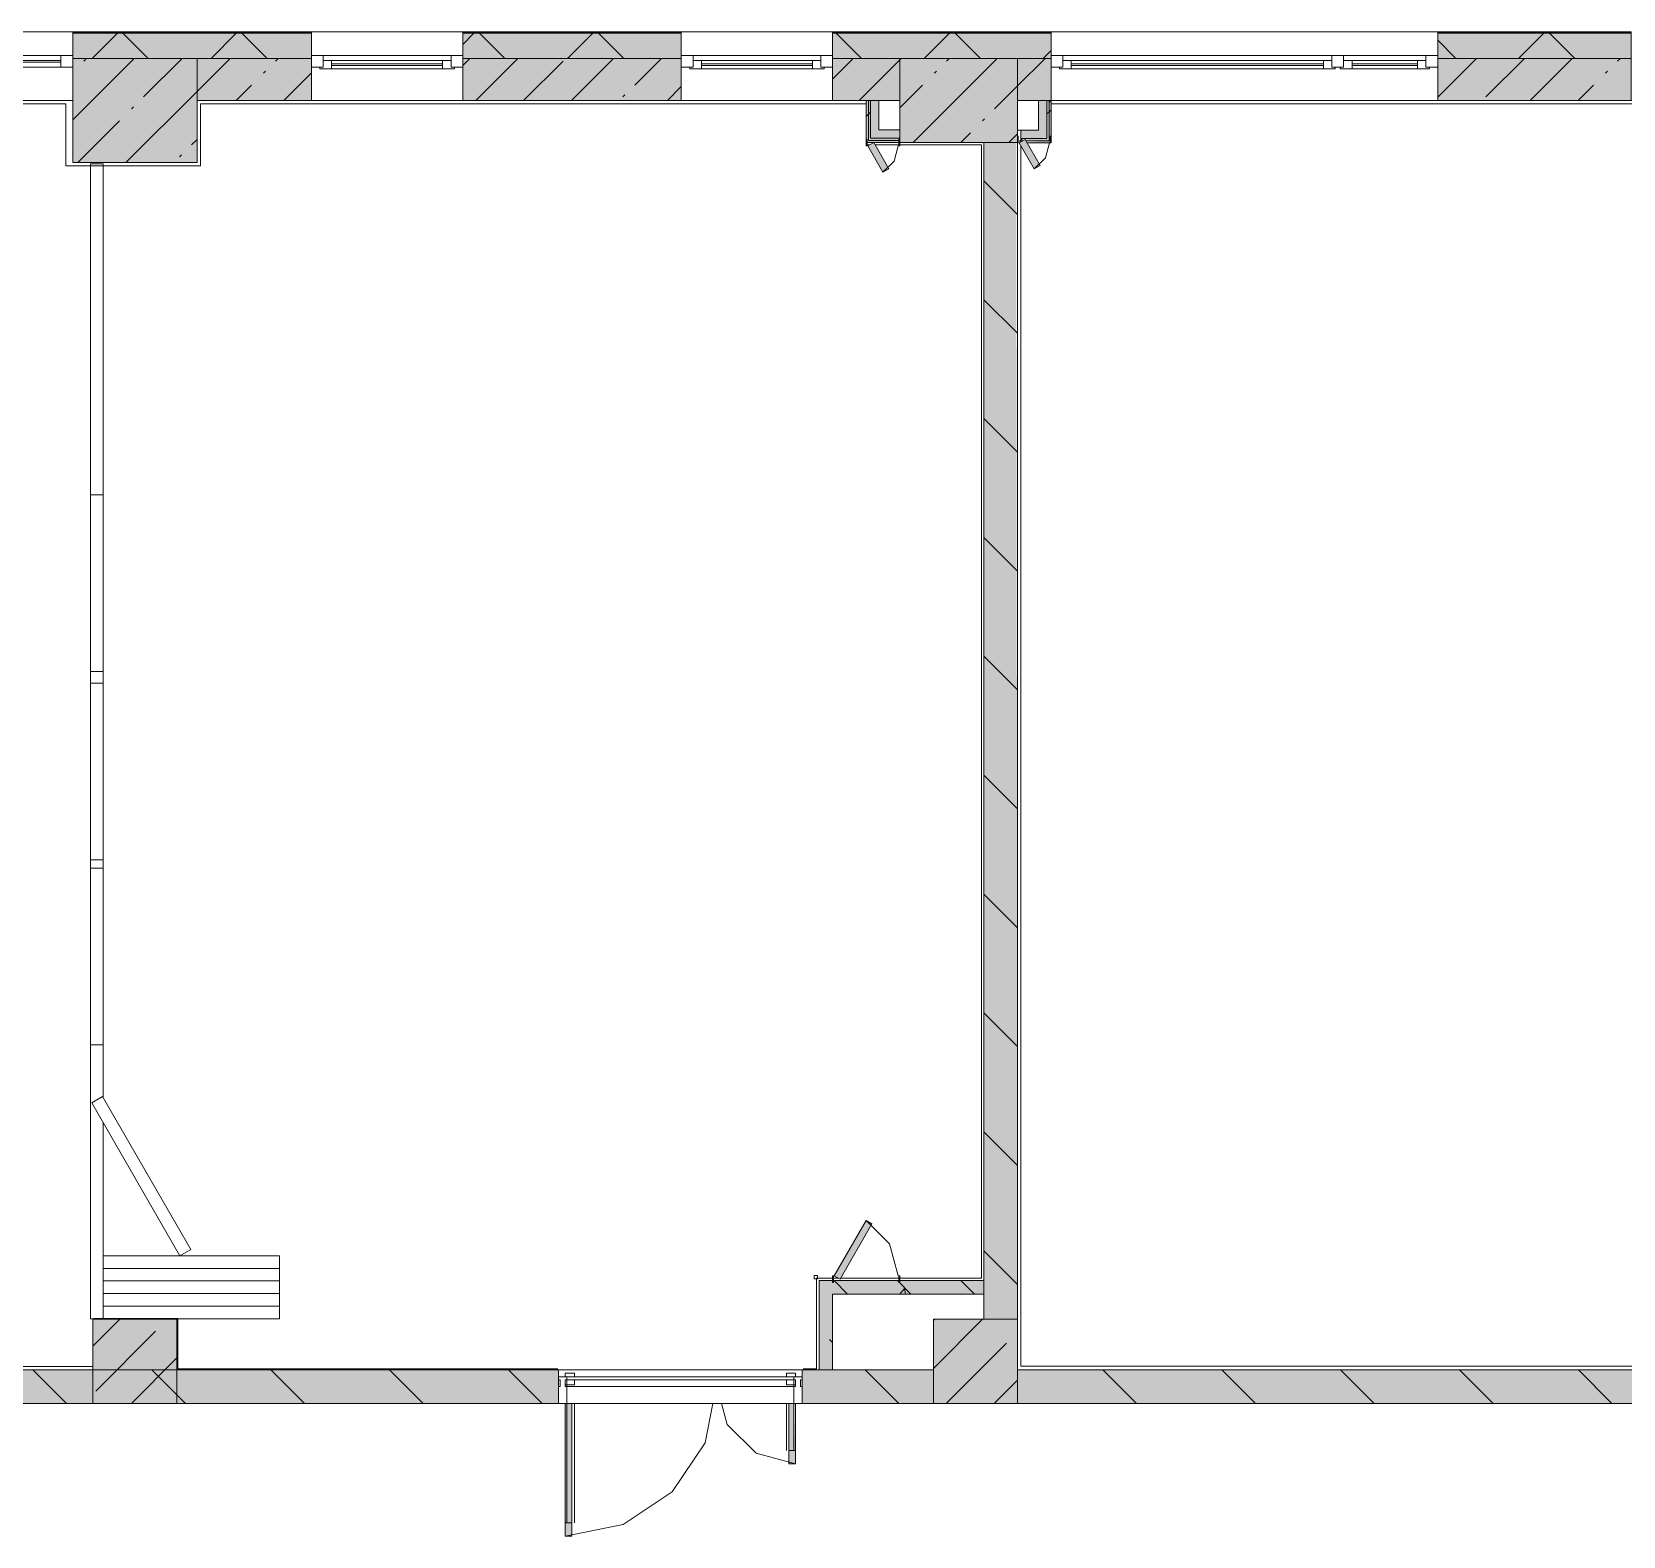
# Model space of a CAD drawing. Header units: millimetres. Extents: x -3817 to 677485, y -22715 to 103890.
# Drawn here: x 21359.4 to 21433.9, y -19504.6 to -19434.1 of the extents above; entities that cross this region are included whole.
import ezdxf

# ---------------------------------------------------------------- set-up
doc = ezdxf.new("R2010")
doc.units = ezdxf.units.MM
doc.layers.add('PDF _Геометрия', color=7, linetype='Continuous', true_color=0x1d1d1d)
doc.layers.add('PDF _Сплошная заливка', color=7, linetype='Continuous', true_color=0xffffff)

msp = doc.modelspace()

# ---------------------------------------------------------------- hatches: boundary and pattern name
at = {"layer": 'PDF _Сплошная заливка', "transparency": 33554559}
h = msp.add_hatch(color=256, dxfattribs=at)
h.paths.add_polyline_path([(21517.206, -19435.375), (21517.206, -19434.194), (21477.209, -19434.194), (21477.209, -19435.375), (21516.025, -19435.375)], flags=0)
h.paths.add_polyline_path([(21452.408, -19435.375), (21452.408, -19434.194), (21441.385, -19434.194), (21441.414, -19435.375), (21448.754, -19435.375)], flags=0)
h.paths.add_polyline_path([(21459.495, -19435.375), (21470.122, -19435.375), (21470.122, -19434.194), (21459.495, -19434.194)], flags=0)
h.paths.add_polyline_path([(21389.812, -19435.375), (21389.812, -19434.194), (21379.576, -19434.194), (21379.576, -19435.375)], flags=0)
h.paths.add_polyline_path([(21361.306, -19435.375), (21372.49, -19435.375), (21372.49, -19434.194), (21361.306, -19434.194)], flags=0)
h.paths.add_polyline_path([(21355.164, -19435.375), (21355.164, -19434.194), (21345.716, -19434.194), (21345.716, -19435.375)], flags=0)
h.paths.add_polyline_path([(21396.898, -19435.375), (21407.131, -19435.375), (21407.131, -19434.194), (21396.898, -19434.194), (21396.898, -19434.688)], flags=0)
h.paths.add_polyline_path([(21265.876, -19435.375), (21265.876, -19434.194), (21265.718, -19434.194), (21265.718, -19435.375)], flags=0)
h.paths.add_polyline_path([(21425.24, -19435.375), (21434.299, -19435.375), (21434.299, -19434.194), (21425.24, -19434.194)], flags=0)
h.paths.add_polyline_path([(21327.606, -19435.375), (21327.606, -19434.194), (21291.859, -19434.194), (21291.859, -19435.375), (21324.85, -19435.375)], flags=0)
h = msp.add_hatch(color=256, dxfattribs=at)
h.paths.add_polyline_path([(21446.897, -19437.343), (21452.408, -19437.343), (21452.408, -19435.375), (21445.322, -19435.375), (21445.322, -19437.343), (21446.798, -19437.343)], flags=0)
h.paths.add_polyline_path([(21434.299, -19437.343), (21434.299, -19435.375), (21425.24, -19435.375), (21425.24, -19437.343), (21434.073, -19437.343)], flags=0)
h.paths.add_polyline_path([(21484.215, -19437.343), (21484.215, -19435.375), (21482.719, -19435.375), (21482.719, -19437.343)], flags=0)
h.paths.add_polyline_path([(21463.435, -19437.343), (21470.122, -19437.343), (21470.122, -19435.375), (21459.495, -19435.375), (21459.495, -19437.343)], flags=0)
h.paths.add_polyline_path([(21345.716, -19437.343), (21355.164, -19437.343), (21355.164, -19435.375), (21345.716, -19435.375)], flags=0)
h.paths.add_polyline_path([(21389.812, -19437.343), (21389.812, -19435.375), (21379.576, -19435.375), (21379.576, -19437.343)], flags=0)
h.paths.add_polyline_path([(21398.67, -19437.343), (21400.044, -19437.343), (21400.044, -19435.375), (21396.898, -19435.375), (21396.898, -19437.343), (21398.572, -19437.343)], flags=0)
h.paths.add_polyline_path([(21372.49, -19437.343), (21372.49, -19435.375), (21367.132, -19435.375), (21367.132, -19437.343)], flags=0)
h.paths.add_polyline_path([(21406.544, -19437.343), (21407.131, -19437.343), (21407.131, -19435.375), (21405.556, -19435.375), (21405.556, -19437.343)], flags=0)
h.paths.add_polyline_path([(21327.606, -19437.343), (21327.606, -19435.375), (21324.85, -19435.375), (21324.85, -19437.343), (21327.567, -19437.343)], flags=0)
for points in [[(21405.556, -19439.312), (21405.556, -19435.375), (21400.044, -19435.375), (21400.044, -19439.312), (21404.711, -19439.312)], [(21398.473, -19439.213), (21398.572, -19439.115), (21398.572, -19437.343), (21398.473, -19437.343), (21398.473, -19438.721)], [(21407.036, -19439.229), (21406.937, -19439.131), (21405.714, -19439.17), (21405.714, -19439.229), (21406.616, -19439.229)], [(21396.265, -19496.79), (21396.895, -19496.79), (21396.895, -19492.617), (21396.265, -19492.617), (21396.265, -19496.321)], [(21362.25, -19498.365), (21366.187, -19498.365), (21366.187, -19494.428), (21362.25, -19494.428), (21362.25, -19496.321)], [(21405.556, -19498.365), (21405.556, -19494.428), (21401.619, -19494.428), (21401.619, -19498.365), (21404.711, -19498.365)]]:
    msp.add_hatch(color=256, dxfattribs=at).paths.add_polyline_path(points)
at = {"layer": 'PDF _Сплошная заливка', "true_color": 0xe7e7e7, "transparency": 33554559}
msp.add_hatch(color=254, dxfattribs=at).paths.add_polyline_path([(21405.714, -19439.131), (21406.937, -19439.09), (21406.937, -19438.737), (21405.714, -19438.737), (21405.714, -19439.09)])
at = {"layer": 'PDF _Сплошная заливка', "transparency": 33554559}
h = msp.add_hatch(color=256, dxfattribs=at)
h.paths.add_polyline_path([(21483.349, -19498.365), (21483.349, -19496.79), (21467.605, -19496.79), (21467.605, -19498.365), (21479.648, -19498.365)], flags=0)
h.paths.add_polyline_path([(21441.382, -19498.365), (21441.382, -19496.79), (21405.556, -19496.79), (21405.556, -19498.365), (21434.073, -19498.365)], flags=0)
h.paths.add_polyline_path([(21456.188, -19498.365), (21456.188, -19496.79), (21445.318, -19496.79), (21445.318, -19498.365), (21448.754, -19498.365)], flags=0)
h.paths.add_polyline_path([(21384.061, -19498.365), (21384.061, -19496.79), (21342.172, -19496.79), (21342.172, -19498.365), (21375.349, -19498.365)], flags=0)
h.paths.add_polyline_path([(21401.619, -19498.365), (21401.619, -19496.79), (21395.478, -19496.79), (21395.478, -19498.365)], flags=0)
h.paths.add_polyline_path([(21327.37, -19498.365), (21330.756, -19498.365), (21330.756, -19496.79), (21327.37, -19496.79)], flags=0)
at = {"layer": 'PDF _Сплошная заливка', "true_color": 0xe2e2e2, "transparency": 33554559}
msp.add_hatch(color=254, dxfattribs=at).paths.add_polyline_path([(21394.848, -19501.199), (21395.163, -19501.199), (21395.084, -19498.365), (21394.848, -19498.365), (21394.848, -19500.727)])

# ---------------------------------------------------------------- linework, layer by layer
at = {"layer": 'PDF _Геометрия', "color": 7, "lineweight": 9}
for points in [[(21361.306, -19437.343), (21361.306, -19435.375), (21361.306, -19434.131), (21355.164, -19434.131), (21355.164, -19435.375), (21355.164, -19437.343), (21361.306, -19437.343), (21361.306, -19435.375), (21372.49, -19435.375), (21372.49, -19437.343), (21379.576, -19437.343), (21379.576, -19435.375), (21379.576, -19434.131), (21377.214, -19434.131)], [(21361.307, -19434.131), (21357.056, -19434.131)], [(21372.49, -19434.17), (21361.306, -19434.17)], [(21372.49, -19434.194), (21361.306, -19434.194)], [(21362.217, -19435.375), (21363.398, -19434.194)], [(21364.843, -19435.375), (21363.662, -19434.194)], [(21374.852, -19434.131), (21372.49, -19434.131), (21372.49, -19435.375), (21372.49, -19437.343), (21367.132, -19437.343)], [(21367.784, -19435.375), (21368.965, -19434.194)], [(21370.41, -19435.375), (21369.229, -19434.194)], [(21372.49, -19434.131), (21379.576, -19434.131)], [(21392.174, -19434.131), (21389.812, -19434.131), (21389.812, -19435.375), (21389.812, -19437.343), (21379.576, -19437.343), (21379.576, -19435.375), (21389.812, -19435.375), (21389.812, -19437.343), (21396.898, -19437.343), (21396.898, -19435.375), (21396.898, -19434.131), (21407.131, -19434.131), (21407.131, -19435.375), (21396.898, -19435.375), (21407.131, -19435.375), (21407.131, -19434.131), (21409.493, -19434.131)], [(21389.812, -19434.17), (21379.576, -19434.17)], [(21379.576, -19434.718), (21380.1, -19434.194)], [(21389.812, -19434.194), (21379.576, -19434.194)], [(21381.545, -19435.375), (21380.364, -19434.194)], [(21384.487, -19435.375), (21385.668, -19434.194)], [(21387.113, -19435.375), (21385.932, -19434.194)], [(21389.812, -19434.131), (21396.898, -19434.131)], [(21400.044, -19437.343), (21399.064, -19437.343), (21399.064, -19438.721), (21400.044, -19438.721), (21400.044, -19439.312), (21398.473, -19439.312), (21398.473, -19439.213), (21398.473, -19438.721), (21398.473, -19437.343), (21396.898, -19437.343), (21396.898, -19435.375), (21396.898, -19434.131), (21394.536, -19434.131)], [(21407.131, -19434.17), (21396.898, -19434.17)], [(21407.131, -19434.194), (21396.898, -19434.194)], [(21398.248, -19435.375), (21397.067, -19434.194)], [(21401.19, -19435.375), (21402.371, -19434.194)], [(21403.816, -19435.375), (21402.635, -19434.194)], [(21407.131, -19439.226), (21407.131, -19439.328), (21405.998, -19439.328), (21407.134, -19439.328), (21407.134, -19439.229), (21407.134, -19438.737), (21407.134, -19437.343), (21407.131, -19437.343), (21425.24, -19437.343), (21425.24, -19435.375), (21425.24, -19434.131), (21434.299, -19434.131), (21434.299, -19435.375), (21425.24, -19435.375), (21425.24, -19434.131), (21407.131, -19434.131)], [(21414.217, -19434.131), (21411.855, -19434.131)], [(21428, -19434.131), (21423.275, -19434.131)], [(21441.385, -19437.343), (21434.299, -19437.343), (21434.299, -19435.375), (21425.24, -19435.375), (21425.24, -19437.343), (21434.299, -19437.343), (21434.299, -19435.375), (21434.299, -19434.131), (21430.362, -19434.131)], [(21434.299, -19434.17), (21425.24, -19434.17)], [(21434.299, -19434.194), (21425.24, -19434.194)], [(21426.086, -19435.375), (21425.24, -19434.529)], [(21429.028, -19435.375), (21430.209, -19434.194)], [(21431.654, -19435.375), (21430.473, -19434.194)], [(21361.306, -19435.233), (21355.164, -19435.233)], [(21360.754, -19435.469), (21355.715, -19435.469)], [(21360.754, -19435.548), (21355.715, -19435.548)], [(21361.306, -19438.26), (21364.191, -19435.375)], [(21361.822, -19435.499), (21361.915, -19435.406)], [(21363.799, -19440.257), (21367.132, -19436.924), (21368.681, -19435.375)], [(21364.628, -19437.183), (21366.436, -19435.375)], [(21370.802, -19435.499), (21370.926, -19435.375)], [(21379.576, -19435.233), (21372.49, -19435.233)], [(21373.435, -19435.863), (21373.435, -19435.469)], [(21378.631, -19435.863), (21378.631, -19435.469)], [(21379.576, -19435.705), (21379.906, -19435.375)], [(21380.182, -19437.343), (21382.151, -19435.375)], [(21382.427, -19437.343), (21384.272, -19435.499)], [(21384.672, -19437.343), (21386.641, -19435.375)], [(21387.639, -19436.622), (21388.886, -19435.375)], [(21396.898, -19435.233), (21389.812, -19435.233)], [(21390.757, -19435.863), (21390.757, -19435.469)], [(21395.954, -19435.863), (21395.954, -19435.469)], [(21396.898, -19436.342), (21397.866, -19435.375)], [(21398.142, -19437.343), (21400.044, -19435.441), (21400.111, -19435.375)], [(21400.664, -19439.312), (21404.601, -19435.375)], [(21402.232, -19435.499), (21402.356, -19435.375)], [(21404.477, -19437.744), (21405.556, -19436.665), (21406.846, -19435.375)], [(21406.757, -19435.375), (21407.131, -19435.001)], [(21425.24, -19435.233), (21407.131, -19435.233)], [(21407.682, -19435.233), (21424.689, -19435.233)], [(21408.076, -19435.863), (21408.076, -19435.469)], [(21419.886, -19435.863), (21419.886, -19435.469)], [(21421.225, -19435.863), (21421.225, -19435.469)], [(21424.296, -19435.863), (21424.296, -19435.469)], [(21425.24, -19437.185), (21427.051, -19435.375)], [(21427.488, -19437.183), (21429.296, -19435.375)], [(21429.572, -19437.343), (21431.54, -19435.375)], [(21433.661, -19435.499), (21433.785, -19435.375)], [(21355.164, -19435.784), (21361.306, -19435.784)], [(21370.241, -19436.06), (21370.334, -19435.967)], [(21371.202, -19437.343), (21372.49, -19436.056)], [(21372.49, -19435.784), (21373.041, -19435.784)], [(21379.183, -19435.863), (21372.884, -19435.863)], [(21373.435, -19435.627), (21378.631, -19435.627)], [(21378.631, -19435.706), (21373.435, -19435.706)], [(21379.025, -19435.784), (21379.576, -19435.784)], [(21389.812, -19435.784), (21390.363, -19435.784)], [(21396.505, -19435.863), (21390.206, -19435.863)], [(21390.757, -19435.627), (21395.954, -19435.627)], [(21395.954, -19435.706), (21390.757, -19435.706)], [(21396.347, -19435.784), (21396.898, -19435.784)], [(21401.67, -19436.06), (21401.764, -19435.967)], [(21407.131, -19435.784), (21407.682, -19435.784)], [(21420.437, -19435.863), (21407.524, -19435.863)], [(21408.076, -19435.627), (21419.886, -19435.627)], [(21419.886, -19435.706), (21408.076, -19435.706)], [(21424.847, -19435.863), (21420.674, -19435.863)], [(21421.225, -19435.627), (21424.296, -19435.627)], [(21424.296, -19435.706), (21421.225, -19435.706)], [(21424.689, -19435.784), (21425.24, -19435.784)], [(21433.1, -19436.06), (21433.193, -19435.967)], [(21368.957, -19437.343), (21369.679, -19436.622)], [(21387.078, -19437.183), (21387.171, -19437.089)], [(21389.162, -19437.343), (21389.812, -19436.694)], [(21400.044, -19437.686), (21401.109, -19436.622)], [(21431.817, -19437.343), (21432.539, -19436.622)], [(21364.067, -19437.744), (21364.16, -19437.651)], [(21403.981, -19439.312), (21403.981, -19492.617), (21396.895, -19492.617), (21396.265, -19492.617), (21396.265, -19496.79), (21396.895, -19496.79), (21396.895, -19493.247), (21403.981, -19493.247), (21403.981, -19494.428), (21405.556, -19494.428), (21405.556, -19437.343), (21406.544, -19437.343), (21406.544, -19438.737), (21405.714, -19438.737), (21405.714, -19439.282), (21405.714, -19438.737), (21405.556, -19438.737), (21405.556, -19439.328)], [(21398.572, -19437.343), (21398.473, -19437.343)], [(21398.67, -19437.343), (21398.572, -19437.343), (21398.572, -19438.721), (21398.572, -19439.115), (21398.572, -19439.213), (21400.044, -19439.213)], [(21399.064, -19437.343), (21398.67, -19437.343), (21398.67, -19438.721), (21398.67, -19439.115), (21400.044, -19439.115)], [(21407.036, -19437.343), (21406.937, -19437.343), (21406.937, -19438.737), (21406.937, -19439.131), (21405.714, -19439.131)], [(21407.131, -19437.343), (21407.036, -19437.343), (21407.036, -19438.737), (21407.036, -19439.131), (21407.036, -19439.229), (21405.942, -19439.229)], [(21406.937, -19437.343), (21406.544, -19437.343)], [(21406.937, -19437.979), (21407.036, -19437.88), (21407.134, -19437.782)], [(21407.03, -19437.436), (21407.131, -19437.335)], [(21361.554, -19440.257), (21363.506, -19438.305)], [(21398.473, -19438.091), (21398.572, -19437.993), (21398.67, -19437.895)], [(21403.915, -19438.305), (21404.009, -19438.212)], [(21366.873, -19439.428), (21367.132, -19439.169)], [(21402.909, -19439.312), (21403.354, -19438.867)], [(21405.154, -19439.312), (21405.556, -19438.91)], [(21405.651, -19439.265), (21405.7, -19439.216), (21405.785, -19439.131)], [(21405.714, -19439.282), (21405.714, -19438.737)], [(21405.805, -19439.229), (21405.714, -19439.229)], [(21366.312, -19439.989), (21366.405, -19439.896)], [(21405.556, -19442.683), (21403.981, -19441.108)], [(21405.556, -19448.25), (21403.981, -19446.676)], [(21405.556, -19453.818), (21403.981, -19452.243)], [(21405.556, -19459.386), (21403.981, -19457.811)], [(21405.556, -19464.953), (21403.981, -19463.378)], [(21405.556, -19470.521), (21403.981, -19468.946)], [(21405.556, -19476.088), (21403.981, -19474.514)], [(21405.556, -19481.656), (21403.981, -19480.081)], [(21405.556, -19487.223), (21403.981, -19485.649)], [(21405.556, -19492.791), (21403.981, -19491.216)], [(21403.981, -19493.247), (21403.981, -19492.617)], [(21362.25, -19495.685), (21363.507, -19494.428)], [(21365.751, -19494.43), (21365.752, -19494.428)], [(21401.619, -19496.726), (21403.917, -19494.428)], [(21401.619, -19494.481), (21401.672, -19494.428)], [(21362.383, -19497.797), (21365.189, -19494.991)], [(21402.232, -19498.359), (21405.038, -19495.552)], [(21364.061, -19498.365), (21366.187, -19496.238)], [(21361.022, -19498.365), (21359.447, -19496.79)], [(21366.589, -19498.365), (21365.015, -19496.79)], [(21372.157, -19498.365), (21370.582, -19496.79)], [(21377.724, -19498.365), (21376.15, -19496.79)], [(21383.292, -19498.365), (21381.717, -19496.79)], [(21384.061, -19497.578), (21384.061, -19496.79), (21395.478, -19496.79), (21395.478, -19497.578)], [(21395.084, -19497.499), (21395.084, -19497.263), (21395.084, -19497.129), (21395.084, -19497.263), (21395.084, -19497.578), (21395.084, -19498.365), (21384.454, -19498.365), (21384.454, -19497.578), (21384.454, -19497.263), (21384.454, -19497.129), (21384.454, -19497.263), (21384.454, -19497.499)], [(21384.454, -19497.263), (21395.084, -19497.263), (21384.454, -19497.263)], [(21399.995, -19498.365), (21398.42, -19496.79)], [(21404.47, -19498.365), (21405.556, -19497.279)], [(21411.13, -19498.365), (21409.555, -19496.79)], [(21416.697, -19498.365), (21415.123, -19496.79)], [(21422.265, -19498.365), (21420.69, -19496.79)], [(21427.833, -19498.365), (21426.258, -19496.79)], [(21433.4, -19498.365), (21431.825, -19496.79)], [(21384.376, -19498.365), (21384.061, -19498.365)], [(21395.478, -19498.365), (21395.163, -19498.365)], [(21405.562, -19498.365), (21405.556, -19498.359)]]:
    msp.add_lwpolyline(points, dxfattribs=at)
for points in [[(21372.49, -19435.375), (21372.49, -19434.131), (21361.306, -19434.131), (21361.306, -19435.375)], [(21389.812, -19435.375), (21389.812, -19434.131), (21379.576, -19434.131), (21379.576, -19435.375)], [(21361.306, -19435.233), (21361.306, -19435.784), (21360.754, -19435.784), (21360.754, -19435.233)], [(21367.132, -19435.375), (21361.306, -19435.375), (21361.306, -19440.257), (21367.132, -19440.257)], [(21373.041, -19435.233), (21373.041, -19435.784), (21372.49, -19435.784), (21372.49, -19435.233)], [(21372.884, -19435.863), (21379.183, -19435.863), (21379.183, -19435.784), (21379.025, -19435.784), (21379.025, -19435.469), (21373.041, -19435.469), (21373.041, -19435.784), (21372.884, -19435.784)], [(21379.576, -19435.233), (21379.576, -19435.784), (21379.025, -19435.784), (21379.025, -19435.233)], [(21390.363, -19435.233), (21390.363, -19435.784), (21389.812, -19435.784), (21389.812, -19435.233)], [(21390.206, -19435.863), (21396.505, -19435.863), (21396.505, -19435.784), (21396.347, -19435.784), (21396.347, -19435.469), (21390.363, -19435.469), (21390.363, -19435.784), (21390.206, -19435.784)], [(21396.898, -19435.233), (21396.898, -19435.784), (21396.347, -19435.784), (21396.347, -19435.233)], [(21405.556, -19435.375), (21400.044, -19435.375), (21400.044, -19439.312), (21405.556, -19439.312)], [(21407.682, -19435.233), (21407.682, -19435.784), (21407.131, -19435.784), (21407.131, -19435.233)], [(21407.131, -19437.343), (21407.131, -19435.375)], [(21407.524, -19435.863), (21420.437, -19435.863), (21420.437, -19435.784), (21420.28, -19435.784), (21420.28, -19435.469), (21407.682, -19435.469), (21407.682, -19435.784), (21407.524, -19435.784)], [(21420.831, -19435.233), (21420.831, -19435.784), (21420.28, -19435.784), (21420.28, -19435.233)], [(21420.674, -19435.863), (21424.847, -19435.863), (21424.847, -19435.784), (21424.689, -19435.784), (21424.689, -19435.469), (21420.831, -19435.469), (21420.831, -19435.784), (21420.674, -19435.784)], [(21425.24, -19435.233), (21425.24, -19435.784), (21424.689, -19435.784), (21424.689, -19435.233)], [(21420.831, -19435.784), (21420.28, -19435.784)], [(21396.182, -19492.373), (21396.029, -19492.373), (21396.029, -19492.53), (21396.182, -19492.53)], [(21366.187, -19498.365), (21366.187, -19494.428), (21362.25, -19494.428), (21362.25, -19498.365)], [(21405.556, -19498.365), (21405.556, -19496.79), (21405.556, -19494.428), (21403.981, -19494.428), (21401.619, -19494.428), (21401.619, -19496.79), (21401.619, -19498.365)], [(21342.172, -19498.365), (21384.061, -19498.365), (21384.061, -19496.79), (21342.172, -19496.79)], [(21384.376, -19497.263), (21384.454, -19497.263), (21384.454, -19497.129), (21384.061, -19497.129), (21384.061, -19497.263), (21384.139, -19497.263), (21384.139, -19497.578), (21384.061, -19497.578), (21384.061, -19498.365), (21384.454, -19498.365), (21384.454, -19497.578), (21384.376, -19497.578)], [(21384.454, -19497.129), (21395.084, -19497.129)], [(21395.399, -19497.578), (21395.399, -19497.263), (21395.478, -19497.263), (21395.478, -19497.129), (21395.084, -19497.129), (21395.084, -19497.263), (21395.163, -19497.263), (21395.163, -19497.578), (21395.084, -19497.578), (21395.084, -19498.365), (21395.478, -19498.365), (21395.478, -19497.578)], [(21401.619, -19496.79), (21395.478, -19496.79), (21395.478, -19498.365), (21401.619, -19498.365)], [(21405.556, -19498.365), (21441.382, -19498.365), (21441.382, -19496.79), (21405.556, -19496.79)], [(21384.454, -19497.578), (21395.084, -19497.578)], [(21384.691, -19498.365), (21394.848, -19498.365)]]:
    msp.add_lwpolyline(points, close=True, dxfattribs=at)
at = {"layer": 'PDF _Геометрия', "color": 253, "lineweight": 9, "true_color": 0xaaaaaa}
for points in [[(21398.473, -19439.213), (21398.473, -19439.43), (21398.631, -19439.43), (21398.473, -19439.43), (21398.473, -19437.501), (21367.29, -19437.501), (21367.29, -19440.414), (21360.991, -19440.414), (21360.991, -19437.501), (21327.567, -19437.501), (21327.567, -19440.257), (21325.008, -19440.257), (21325.008, -19494.271), (21327.37, -19494.271), (21325.008, -19494.271), (21325.008, -19440.257)], [(21327.567, -19437.501), (21360.991, -19437.501), (21360.991, -19440.414), (21367.29, -19440.414), (21367.29, -19437.501), (21398.473, -19437.501)], [(21407.134, -19438.737), (21407.134, -19437.501), (21441.228, -19437.501), (21441.228, -19439.469), (21445.414, -19439.469), (21441.228, -19439.469), (21441.228, -19437.501), (21407.134, -19437.501), (21407.134, -19439.328), (21405.998, -19439.328)], [(21407.052, -19439.328), (21406.862, -19440.036), (21406.343, -19440.555)], [(21407.134, -19439.328), (21407.134, -19439.229)], [(21399.966, -19439.477), (21399.776, -19440.186), (21399.257, -19440.705)], [(21456.188, -19496.79), (21456.188, -19496.625), (21454.778, -19496.625), (21454.778, -19492.845), (21441.216, -19492.845), (21441.216, -19496.625), (21405.714, -19496.625), (21405.714, -19439.464), (21405.714, -19496.625), (21441.216, -19496.625), (21441.216, -19492.845), (21454.778, -19492.845), (21454.778, -19496.625), (21456.188, -19496.625), (21456.188, -19497.578)], [(21362.733, -19491.453), (21370.994, -19491.453), (21370.994, -19494.404), (21362.142, -19494.404), (21362.142, -19440.312), (21362.733, -19440.312), (21362.733, -19484.044)], [(21362.733, -19485.225), (21362.733, -19494.404)], [(21399.966, -19492.397), (21399.565, -19490.901), (21398.47, -19489.805)], [(21370.994, -19492.044), (21362.733, -19492.044)], [(21370.994, -19492.634), (21362.733, -19492.634)], [(21370.994, -19493.225), (21362.733, -19493.225)], [(21370.994, -19493.815), (21362.733, -19493.815)], [(21342.172, -19497.578), (21342.172, -19496.633), (21362.25, -19496.633), (21342.172, -19496.633)], [(21384.376, -19497.129), (21384.376, -19496.948), (21384.809, -19496.948), (21384.809, -19497.129)], [(21384.809, -19497.263), (21384.809, -19497.499), (21384.376, -19497.499), (21384.376, -19497.263)], [(21395.163, -19497.129), (21395.163, -19496.948), (21394.73, -19496.948), (21394.73, -19497.129)], [(21394.73, -19497.263), (21394.73, -19497.499), (21395.163, -19497.499), (21395.163, -19497.263)], [(21391.29, -19498.365), (21390.923, -19500.211), (21389.386, -19502.51), (21387.088, -19504.046), (21384.376, -19504.585), (21384.376, -19498.365), (21341.858, -19498.365), (21342.172, -19498.365)], [(21394.848, -19498.365), (21384.691, -19498.365), (21384.691, -19504.585), (21384.376, -19504.585), (21384.376, -19498.365), (21384.376, -19504.585), (21384.691, -19504.585), (21384.691, -19498.365)], [(21384.454, -19503.955), (21384.454, -19498.365)], [(21384.801, -19503.955), (21384.801, -19498.365)], [(21456.188, -19498.365), (21456.503, -19498.365), (21395.163, -19498.365), (21395.163, -19501.199), (21393.312, -19500.704), (21391.958, -19499.349), (21391.694, -19498.365)], [(21394.738, -19500.57), (21394.738, -19498.365)], [(21395.084, -19500.57), (21395.084, -19498.365)], [(21395.163, -19500.57), (21394.848, -19500.57)], [(21384.376, -19503.955), (21384.691, -19503.955)]]:
    msp.add_lwpolyline(points, dxfattribs=at)
for points in [[(21398.509, -19439.162), (21398.47, -19439.162), (21398.47, -19439.477), (21398.509, -19439.477)], [(21399.257, -19440.705), (21399.53, -19440.547), (21398.821, -19439.32), (21398.549, -19439.477)], [(21400.005, -19439.162), (21400.005, -19439.477), (21400.045, -19439.477), (21400.045, -19439.162)], [(21405.595, -19439.013), (21405.556, -19439.013), (21405.556, -19439.328), (21405.595, -19439.328)], [(21406.343, -19440.555), (21406.616, -19440.397), (21405.908, -19439.17), (21405.635, -19439.328)], [(21407.091, -19439.013), (21407.091, -19439.328), (21407.131, -19439.328), (21407.131, -19439.013)], [(21398.885, -19439.43), (21403.863, -19439.43), (21403.863, -19492.499), (21397.278, -19492.499), (21403.863, -19492.499), (21403.863, -19439.43)], [(21362.142, -19455.823), (21362.142, -19464.09), (21362.733, -19464.09), (21362.733, -19455.823)], [(21362.733, -19455.823), (21362.733, -19464.09), (21362.142, -19464.09), (21362.142, -19455.823)], [(21362.142, -19464.642), (21362.142, -19472.909), (21362.733, -19472.909), (21362.733, -19464.642)], [(21362.733, -19464.642), (21362.733, -19472.909), (21362.142, -19472.909), (21362.142, -19464.642)], [(21362.142, -19473.303), (21362.142, -19481.57), (21362.733, -19481.57), (21362.733, -19473.303)], [(21362.733, -19473.303), (21362.733, -19481.57), (21362.142, -19481.57), (21362.142, -19473.303)], [(21362.195, -19484.294), (21366.33, -19491.453), (21366.841, -19491.158), (21362.707, -19483.998)], [(21362.707, -19483.998), (21366.841, -19491.158), (21366.33, -19491.453), (21362.195, -19484.294)], [(21398.47, -19489.805), (21396.974, -19492.397), (21397.246, -19492.554), (21398.742, -19489.963)], [(21397.151, -19492.499), (21396.147, -19492.499), (21396.147, -19496.751), (21395.517, -19496.751), (21396.147, -19496.751), (21396.147, -19492.499)], [(21396.934, -19492.711), (21396.934, -19492.397), (21396.895, -19492.397), (21396.895, -19492.711)], [(21400.005, -19492.711), (21400.044, -19492.711), (21400.044, -19492.397), (21400.005, -19492.397)], [(21384.021, -19496.751), (21366.227, -19496.751), (21366.227, -19494.389), (21362.29, -19494.389), (21366.227, -19494.389), (21366.227, -19496.751)], [(21384.376, -19497.499), (21384.691, -19497.499)], [(21394.848, -19497.499), (21395.163, -19497.499)], [(21395.163, -19498.365), (21395.163, -19501.199), (21394.848, -19501.199), (21394.848, -19498.365), (21394.848, -19501.199), (21395.163, -19501.199)]]:
    msp.add_lwpolyline(points, close=True, dxfattribs=at)
at = {"layer": 'PDF _Геометрия', "color": 8, "lineweight": 9, "true_color": 0x787878}
for points in [[(21397.595, -19493.247), (21396.965, -19492.617)], [(21399.304, -19492.628), (21399.318, -19492.617)], [(21400.567, -19493.247), (21399.937, -19492.617)], [(21400.051, -19493.247), (21400.267, -19492.99)], [(21400.314, -19493.247), (21400.267, -19492.991)], [(21403.535, -19493.247), (21402.905, -19492.617)], [(21396.895, -19495.515), (21396.759, -19495.378)]]:
    msp.add_lwpolyline(points, dxfattribs=at)
at = {"layer": 'PDF _Сплошная заливка', "lineweight": 60, "transparency": 33554559}
for points in [[(21367.132, -19440.257), (21367.132, -19435.375), (21361.306, -19440.257), (21361.306, -19435.375)], [(21398.67, -19439.115), (21398.67, -19437.343), (21398.572, -19439.115), (21398.572, -19437.343)], [(21407.036, -19439.131), (21407.036, -19437.343), (21406.937, -19439.131), (21406.937, -19437.343)], [(21407.134, -19439.229), (21407.131, -19437.343), (21407.036, -19439.131), (21407.036, -19437.343)], [(21398.473, -19439.312), (21400.044, -19439.312), (21398.572, -19439.213), (21400.044, -19439.213)], [(21398.572, -19439.213), (21400.044, -19439.213), (21398.67, -19439.115), (21400.044, -19439.115)], [(21405.556, -19494.428), (21405.5, -19439.312), (21403.981, -19494.428), (21403.981, -19439.312)], [(21405.998, -19439.328), (21407.134, -19439.328), (21405.987, -19439.307), (21407.036, -19439.229)], [(21403.981, -19493.247), (21403.981, -19492.617), (21396.895, -19493.247), (21396.895, -19492.617)]]:
    msp.add_solid(points, dxfattribs=at)
at = {"layer": 'PDF _Сплошная заливка', "color": 254, "lineweight": 60, "true_color": 0xe7e7e7, "transparency": 33554559}
for points in [[(21399.064, -19438.721), (21399.064, -19437.343), (21398.67, -19438.721), (21398.67, -19437.343)], [(21406.937, -19438.737), (21406.937, -19437.343), (21406.544, -19438.737), (21406.544, -19437.343)], [(21400.044, -19439.115), (21400.044, -19438.721), (21398.67, -19439.115), (21398.67, -19438.721)]]:
    msp.add_solid(points, dxfattribs=at)
at = {"layer": 'PDF _Сплошная заливка', "color": 254, "lineweight": 60, "true_color": 0xe2e2e2, "transparency": 33554559}
for points in [[(21399.257, -19440.705), (21399.53, -19440.547), (21398.549, -19439.477), (21398.821, -19439.32)], [(21406.343, -19440.555), (21406.616, -19440.397), (21405.635, -19439.328), (21405.908, -19439.17)], [(21397.246, -19492.554), (21398.742, -19489.963), (21396.974, -19492.397), (21398.47, -19489.805)], [(21384.376, -19504.585), (21384.691, -19504.585), (21384.376, -19498.365), (21384.691, -19498.365)]]:
    msp.add_solid(points, dxfattribs=at)

doc.saveas('drawing.dxf')
